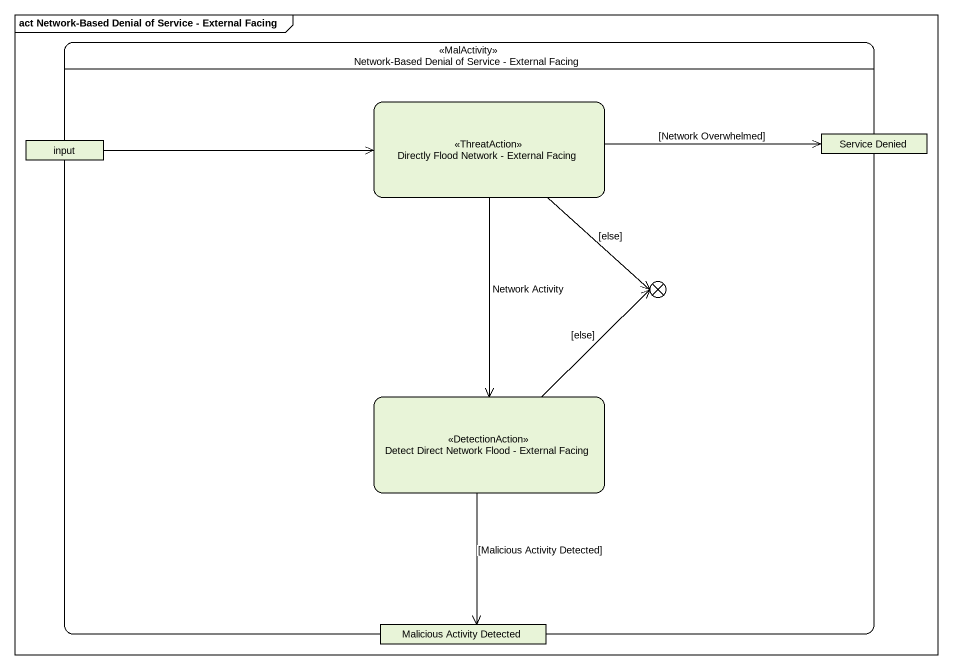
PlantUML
@startuml
mainframe act Network-Based Denial of Service - External Facing
hide empty description
state "Network-Based Denial of Service - External Facing" as Network_Based_Denial_of <<MalActivity>> {
  state input <<object>>
  state "Directly Flood Network - External Facing" as Directly_Flood_Network <<ThreatAction>>
  state "Service Denied" as Service_Denied <<object>>
  state flowfinal1 <<end>>
  state "Detect Direct Network Flood - External Facing" as Detect_Direct_Network_Flood <<DetectionAction>>
  state "Malicious Activity Detected" as Malicious_Activity_Detected <<object>>
}
input -right-> Directly_Flood_Network
Directly_Flood_Network -right-> Service_Denied : [Network Overwhelmed]
Directly_Flood_Network --> flowfinal1 : [else]
Directly_Flood_Network --> Detect_Direct_Network_Flood : Network Activity
Detect_Direct_Network_Flood -up-> flowfinal1 : [else]
Detect_Direct_Network_Flood --> Malicious_Activity_Detected : [Malicious Activity Detected]
@enduml
